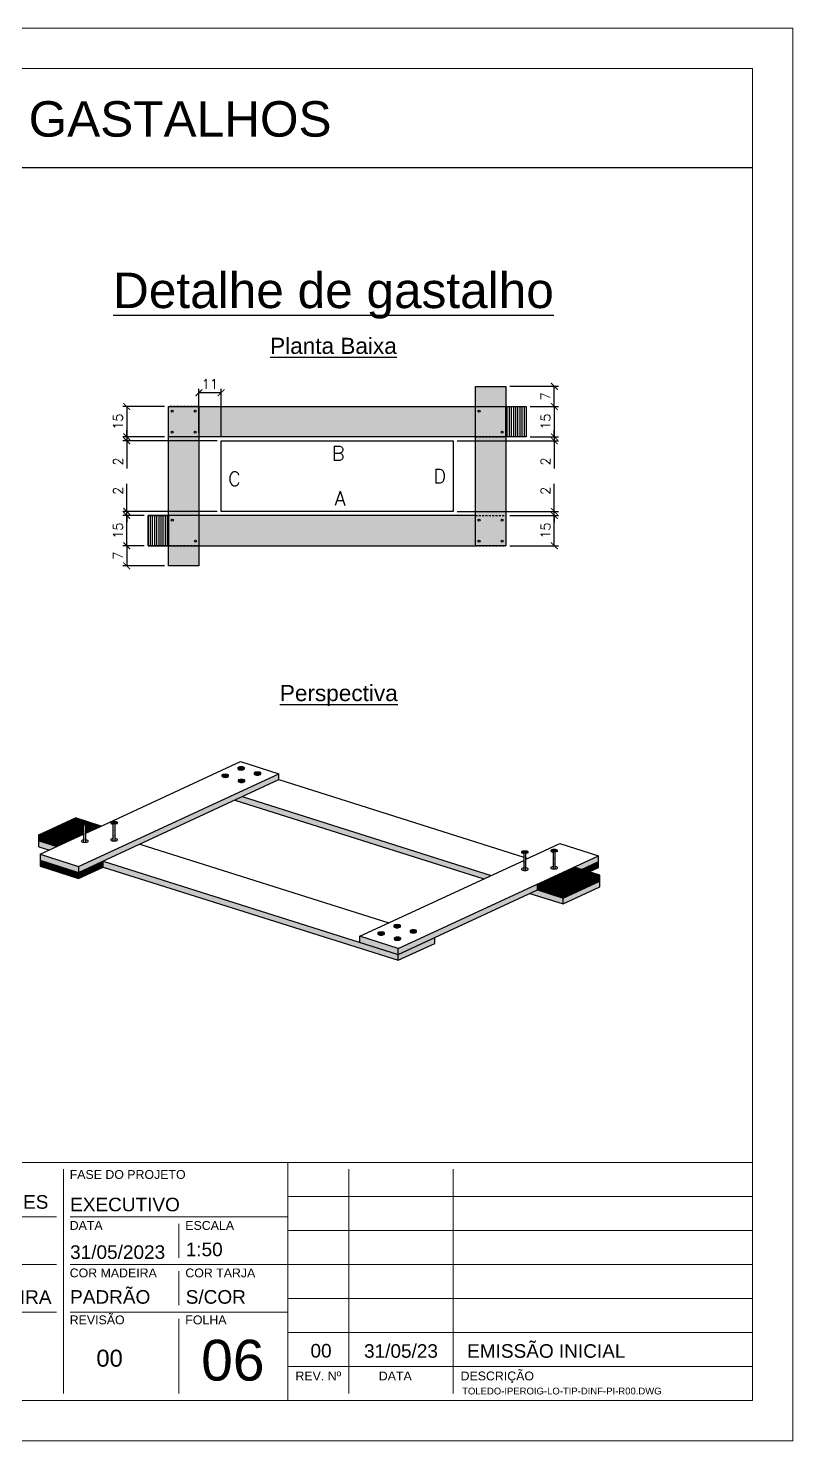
# Model space of a CAD drawing. Extents: x -23436 to 4767, y -3862 to 10024.
# Drawn here: x -16589 to -16021, y 7532 to 8582 of the extents above; entities that cross this region are included whole.
import ezdxf
from ezdxf.enums import TextEntityAlignment as Align

# ---------------------------------------------------------------- set-up
doc = ezdxf.new("R2010")
doc.units = 0
doc.header["$PDMODE"] = 2
doc.header["$PDSIZE"] = 10
doc.linetypes.add('FA_Tracejado', pattern=[0.25, 0.15, -0.1])
doc.layers.get('0').update_dxf_attribs({"lineweight": 13})
doc.layers.get('Defpoints').update_dxf_attribs({"lineweight": 13})
doc.layers.add('FOLHA MB', color=7, linetype='Continuous', lineweight=13)
doc.layers.add('N° FOLHA', color=5, linetype='Continuous', lineweight=13)
doc.layers.add('MB Folha', color=7, linetype='Continuous')
doc.layers.add('MB Logo', color=254, linetype='Continuous')
doc.styles.add('ARIAL', font='arial.ttf', dxfattribs={"oblique": 15, "height": 25})
doc.styles.add('MB_C01', font='arial.ttf', dxfattribs={"height": 1.3})
doc.styles.add('MB_C02', font='arial.ttf', dxfattribs={"height": 2})
doc.styles.add('MB_C03', font='arial.ttf', dxfattribs={"height": 2.5})
doc.styles.add('MB_C04', font='arial.ttf', dxfattribs={"height": 6})
doc.styles.add('RICARDO', font='arial.ttf', dxfattribs={"width": 0.8})
doc.styles.add('ROMANS', font='romans.shx')
doc.dimstyles.new('PAINEL', dxfattribs={"dimtxt": 7, "dimasz": 5, "dimexe": 3, "dimexo": 3, "dimgap": 3, "dimtad": 1, "dimdec": 1, "dimzin": 12, "dimdsep": 46, "dimtxsty": 'ROMANS', "dimblk": 'ARCHTICK', "dimcen": 0, "dimclrd": 4, "dimclre": 4, "dimclrt": 1, "dimadec": 1, "dimazin": 3, "dimtfac": 1, "dimtdec": 1, "dimtmove": 0, "dimatfit": 3, "dimldrblk": 'OBLIQUE', "dimfxl": 0, "dimtolj": 1, "dimtzin": 12, "dimarcsym": 0})

# ---------------------------------------------------------------- blocks, each defined once
blk = doc.blocks.new('A$C169d8357')
at = {"layer": 'FOLHA MB', "color": 1}
for p, q in [((1109.8, 356.7), (70, 356.7)), ((943.1, 351.7), (943.1, 185)), ((1109.8, 356.7), (1109.8, 179.9)), ((1455, 356.7), (1109.8, 356.7)), ((1155.3, 185), (1155.3, 351.7)), ((1232.6, 351.7), (1232.6, 185)), ((1455, 331.5), (1109.8, 331.5)), ((938.1, 316.3), (791.6, 316.3)), ((1109.8, 316.3), (948.2, 316.3)), ((1029, 311.3), (1029, 286)), ((1455, 306.2), (1109.8, 306.2)), ((938.1, 281), (791.6, 281)), ((1109.8, 281), (948.2, 281)), ((1029, 275.9), (1029, 250.7)), ((1455, 281), (1109.8, 281)), ((1455, 255.7), (1109.8, 255.7)), ((938.1, 245.6), (450.7, 245.6)), ((1109.8, 245.6), (948.2, 245.6)), ((1029, 240.6), (1029, 185)), ((1455, 230.4), (1109.8, 230.4)), ((1455, 205.2), (1109.8, 205.2))]:
    blk.add_line(p, q, dxfattribs=at)
for points in [[(0, 1199.9), (0, 149.9), (1485, 149.9), (1485, 1199.9)], [(70, 1169.9), (70, 179.9), (1455, 179.9), (1455, 1169.9)]]:
    blk.add_lwpolyline(points, close=True, dxfattribs=at)
at = {"layer": 'FOLHA MB', "color": 6, "style": 'MB_C01'}
for s, height, p in [('FASE DO PROJETO', 6.566, (947.8, 344.6)), ('DATA', 6.57, (947.8, 306.7)), ('ESCALA', 6.57, (1033.7, 306.7)), ('COR MADEIRA', 6.566, (947.8, 271.4)), ('COR TARJA', 6.57, (1033.7, 271.4)), ('REVISÃO', 6.57, (947.8, 236.5)), ('FOLHA', 6.57, (1033.7, 236.5))]:
    blk.add_text(s, height=height, dxfattribs=at).set_placement(p)
at = {"layer": 'FOLHA MB', "color": 5}
for s, height, style, p in [('DANIEL RODRIGUES', 10.102, 'MB_C02', (791.6, 322.4)), ('EXECUTIVO', 10.1, 'MB_C02', (948.1, 320.5)), ('31/05/2023', 10.1, 'MB_C02', (948.1, 285.1)), ('1:50', 10.1, 'MB_C02', (1034, 287.1)), ('PADRÃO', 10.1, 'MB_C02', (948.1, 251.8)), ('FORMA DE MADEIRA', 10.102, 'MB_C02', (791.6, 251.7)), ('S/COR', 10.1, 'MB_C02', (1034, 251.8)), ('00', 10.1, 'MB_C02', (1126.7, 211.8)), ('31/05/23', 10.1, 'MB_C02', (1166.5, 211.6)), ('EMISSÃO INICIAL', 10.102, 'MB_C02', (1243.1, 211.6)), ('00', 12.63, 'MB_C03', (967.6, 205))]:
    blk.add_text(s, height=height, dxfattribs=dict(at, style=style)).set_placement(p)
at = {"layer": 'FOLHA MB', "color": 6, "style": 'MB_C01'}
for s, p in [('REV. Nº', (1132.5, 198.1)), ('DATA', (1189.7, 198.1)), ('DESCRIÇÃO', (1265.5, 198.1))]:
    blk.add_text(s, height=6.57, dxfattribs=at).set_placement(p, align=Align.MIDDLE_CENTER)
at = {"layer": 'FOLHA MB', "insert": (1239.4, 189.4), "char_height": 5.051, "width": 210.818, "attachment_point": 1, "style": 'MB_C04'}
blk.add_mtext('TOLEDO-IPEROIG-LO-TIP-DINF-PI-R00.DWG', dxfattribs=at)
blk = doc.blocks.new('_ArchTick')
at = {"color": 0, "linetype": 'ByBlock', "const_width": 0.15}
blk.add_lwpolyline([(-0.5, -0.5), (0.5, 0.5)], dxfattribs=at)
blk = doc.blocks.new('*D90')
at = {"layer": 'Defpoints', "color": 0, "transparency": 16777216}
for p in [(-16500.2, 8197.6), (-16516.2, 8182.6), (-16485.1, 8182.6)]:
    blk.add_point(p, dxfattribs=at)
at = {"layer": 'MB Folha', "color": 4, "lineweight": -2, "transparency": 16777216}
for p, q in [((-16503.2, 8197.6), (-16519.2, 8197.6)), ((-16516.2, 8197.6), (-16516.2, 8182.6)), ((-16488.1, 8182.6), (-16519.2, 8182.6))]:
    blk.add_line(p, q, dxfattribs=at)
at = {"layer": 'MB Folha', "color": 4, "lineweight": -2, "transparency": 16777216, "xscale": 5, "yscale": 5, "zscale": 5}
for p, rotation in [((-16516.2, 8197.6), 90), ((-16516.2, 8182.6), 270)]:
    blk.add_blockref('_ArchTick', p, dxfattribs=dict(at, rotation=rotation))
at = {"layer": 'MB Folha', "color": 1, "transparency": 16777216, "insert": (-16522.7, 8190.1), "char_height": 7, "attachment_point": 5, "rotation": 90, "style": 'ROMANS'}
blk.add_mtext('\\A1;7', dxfattribs=at)
blk = doc.blocks.new('_OBLIQUE')
at = {"color": 0, "linetype": 'ByBlock', "lineweight": -2}
for p, q in [((0, 0), (-1, 0)), ((-0.5, -0.5), (0.5, 0.5))]:
    blk.add_line(p, q, dxfattribs=at)
blk = doc.blocks.new('*D91')
at = {"layer": 'Defpoints', "color": 0, "transparency": 16777216}
for p in [(-16516.2, 8220.1), (-16500.2, 8220.1), (-16500.2, 8197.6)]:
    blk.add_point(p, dxfattribs=at)
at = {"layer": 'MB Folha', "color": 4, "lineweight": -2, "transparency": 16777216}
for p, q in [((-16503.2, 8220.1), (-16519.2, 8220.1)), ((-16516.2, 8197.6), (-16516.2, 8220.1)), ((-16503.2, 8197.6), (-16519.2, 8197.6))]:
    blk.add_line(p, q, dxfattribs=at)
at = {"layer": 'MB Folha', "color": 4, "lineweight": -2, "transparency": 16777216, "xscale": 5, "yscale": 5, "zscale": 5}
for p, rotation in [((-16516.2, 8220.1), 90), ((-16516.2, 8197.6), 270)]:
    blk.add_blockref('_ArchTick', p, dxfattribs=dict(at, rotation=rotation))
at = {"layer": 'MB Folha', "color": 1, "transparency": 16777216, "insert": (-16522.7, 8208.8), "char_height": 7, "attachment_point": 5, "rotation": 90, "style": 'ROMANS'}
blk.add_mtext('\\A1;15', dxfattribs=at)
blk = doc.blocks.new('*D92')
at = {"layer": 'Defpoints', "color": 0, "transparency": 16777216}
for p in [(-16462.6, 8311.3), (-16462.6, 8278.6), (-16446.1, 8275.6)]:
    blk.add_point(p, dxfattribs=at)
at = {"layer": 'MB Folha', "color": 4, "lineweight": -2, "transparency": 16777216}
for p, q in [((-16462.6, 8281.6), (-16462.6, 8314.3)), ((-16446.1, 8311.3), (-16462.6, 8311.3)), ((-16446.1, 8278.6), (-16446.1, 8314.3))]:
    blk.add_line(p, q, dxfattribs=at)
at = {"layer": 'MB Folha', "color": 4, "lineweight": -2, "transparency": 16777216, "xscale": 5, "yscale": 5, "zscale": 5, "rotation": 180}
blk.add_blockref('_ArchTick', (-16462.6, 8311.3), dxfattribs=at)
at = {"layer": 'MB Folha', "color": 4, "lineweight": -2, "transparency": 16777216, "xscale": 5, "yscale": 5, "zscale": 5}
blk.add_blockref('_ArchTick', (-16446.1, 8311.3), dxfattribs=at)
at = {"layer": 'MB Folha', "color": 1, "transparency": 16777216, "insert": (-16454.4, 8317.8), "char_height": 7, "attachment_point": 5, "style": 'ROMANS'}
blk.add_mtext('\\A1;11', dxfattribs=at)
blk = doc.blocks.new('*D93')
at = {"layer": 'Defpoints', "color": 0, "transparency": 16777216}
for p in [(-16516.2, 8223.1), (-16446.1, 8223.1), (-16500.2, 8220.1)]:
    blk.add_point(p, dxfattribs=at)
at = {"layer": 'MB Folha', "color": 4, "lineweight": -2, "transparency": 16777216}
for p, q in [((-16516.2, 8223.1), (-16516.2, 8243.7)), ((-16449.1, 8223.1), (-16519.2, 8223.1)), ((-16516.2, 8220.1), (-16516.2, 8223.1)), ((-16503.2, 8220.1), (-16519.2, 8220.1)), ((-16516.2, 8220.1), (-16516.2, 8215.1))]:
    blk.add_line(p, q, dxfattribs=at)
at = {"layer": 'MB Folha', "color": 4, "lineweight": -2, "transparency": 16777216, "xscale": 5, "yscale": 5, "zscale": 5}
for p, rotation in [((-16516.2, 8223.1), 270), ((-16516.2, 8220.1), 90)]:
    blk.add_blockref('_ArchTick', p, dxfattribs=dict(at, rotation=rotation))
at = {"layer": 'MB Folha', "color": 1, "transparency": 16777216, "insert": (-16522.7, 8238.4), "char_height": 7, "attachment_point": 5, "rotation": 90, "style": 'ROMANS'}
blk.add_mtext('\\A1;2', dxfattribs=at)
blk = doc.blocks.new('*D94')
at = {"layer": 'Defpoints', "color": 0, "transparency": 16777216}
for p in [(-16485.1, 8301.1), (-16516.2, 8278.6), (-16500.2, 8278.6)]:
    blk.add_point(p, dxfattribs=at)
at = {"layer": 'MB Folha', "color": 4, "lineweight": -2, "transparency": 16777216}
for p, q in [((-16488.1, 8301.1), (-16519.2, 8301.1)), ((-16516.2, 8301.1), (-16516.2, 8278.6)), ((-16503.2, 8278.6), (-16519.2, 8278.6))]:
    blk.add_line(p, q, dxfattribs=at)
at = {"layer": 'MB Folha', "color": 4, "lineweight": -2, "transparency": 16777216, "xscale": 5, "yscale": 5, "zscale": 5}
for p, rotation in [((-16516.2, 8301.1), 90), ((-16516.2, 8278.6), 270)]:
    blk.add_blockref('_ArchTick', p, dxfattribs=dict(at, rotation=rotation))
at = {"layer": 'MB Folha', "color": 1, "transparency": 16777216, "insert": (-16522.7, 8289.8), "char_height": 7, "attachment_point": 5, "rotation": 90, "style": 'ROMANS'}
blk.add_mtext('\\A1;15', dxfattribs=at)
blk = doc.blocks.new('*D95')
at = {"layer": 'Defpoints', "color": 0, "transparency": 16777216}
for p in [(-16516.2, 8275.6), (-16485.1, 8278.6), (-16446.1, 8275.6)]:
    blk.add_point(p, dxfattribs=at)
at = {"layer": 'MB Folha', "color": 4, "lineweight": -2, "transparency": 16777216}
for p, q in [((-16488.1, 8278.6), (-16519.2, 8278.6)), ((-16449.1, 8275.6), (-16519.2, 8275.6)), ((-16516.2, 8278.6), (-16516.2, 8283.6)), ((-16516.2, 8278.6), (-16516.2, 8275.6)), ((-16516.2, 8275.6), (-16516.2, 8254.9))]:
    blk.add_line(p, q, dxfattribs=at)
at = {"layer": 'MB Folha', "color": 4, "lineweight": -2, "transparency": 16777216, "xscale": 5, "yscale": 5, "zscale": 5}
for p, rotation in [((-16516.2, 8278.6), 270), ((-16516.2, 8275.6), 90)]:
    blk.add_blockref('_ArchTick', p, dxfattribs=dict(at, rotation=rotation))
at = {"layer": 'MB Folha', "color": 1, "transparency": 16777216, "insert": (-16522.7, 8260.2), "char_height": 7, "attachment_point": 5, "rotation": 90, "style": 'ROMANS'}
blk.add_mtext('\\A1;2', dxfattribs=at)
blk = doc.blocks.new('*D96')
at = {"layer": 'Defpoints', "color": 0, "transparency": 16777216}
for p in [(-16234.6, 8316.1), (-16198.5, 8316.1), (-16219.5, 8301.1)]:
    blk.add_point(p, dxfattribs=at)
at = {"layer": 'MB Folha', "color": 4, "lineweight": -2, "transparency": 16777216}
for p, q in [((-16231.6, 8316.1), (-16195.5, 8316.1)), ((-16198.5, 8301.1), (-16198.5, 8316.1)), ((-16216.5, 8301.1), (-16195.5, 8301.1))]:
    blk.add_line(p, q, dxfattribs=at)
at = {"layer": 'MB Folha', "color": 4, "lineweight": -2, "transparency": 16777216, "xscale": 5, "yscale": 5, "zscale": 5}
for p, rotation in [((-16198.5, 8316.1), 90), ((-16198.5, 8301.1), 270)]:
    blk.add_blockref('_ArchTick', p, dxfattribs=dict(at, rotation=rotation))
at = {"layer": 'MB Folha', "color": 1, "transparency": 16777216, "insert": (-16205, 8308.6), "char_height": 7, "attachment_point": 5, "rotation": 90, "style": 'ROMANS'}
blk.add_mtext('\\A1;7', dxfattribs=at)
blk = doc.blocks.new('*D97')
at = {"layer": 'Defpoints', "color": 0, "transparency": 16777216}
for p in [(-16219.5, 8301.1), (-16219.5, 8278.6), (-16198.5, 8278.6)]:
    blk.add_point(p, dxfattribs=at)
at = {"layer": 'MB Folha', "color": 4, "lineweight": -2, "transparency": 16777216}
for p, q in [((-16216.5, 8301.1), (-16195.5, 8301.1)), ((-16198.5, 8301.1), (-16198.5, 8278.6)), ((-16216.5, 8278.6), (-16195.5, 8278.6))]:
    blk.add_line(p, q, dxfattribs=at)
at = {"layer": 'MB Folha', "color": 4, "lineweight": -2, "transparency": 16777216, "xscale": 5, "yscale": 5, "zscale": 5}
for p, rotation in [((-16198.5, 8301.1), 90), ((-16198.5, 8278.6), 270)]:
    blk.add_blockref('_ArchTick', p, dxfattribs=dict(at, rotation=rotation))
at = {"layer": 'MB Folha', "color": 1, "transparency": 16777216, "insert": (-16205, 8289.8), "char_height": 7, "attachment_point": 5, "rotation": 90, "style": 'ROMANS'}
blk.add_mtext('\\A1;15', dxfattribs=at)
blk = doc.blocks.new('*D98')
at = {"layer": 'Defpoints', "color": 0, "transparency": 16777216}
for p in [(-16273.6, 8275.6), (-16219.5, 8278.6), (-16198.5, 8275.6)]:
    blk.add_point(p, dxfattribs=at)
at = {"layer": 'MB Folha', "color": 4, "lineweight": -2, "transparency": 16777216}
for p, q in [((-16270.6, 8275.6), (-16195.5, 8275.6)), ((-16216.5, 8278.6), (-16195.5, 8278.6)), ((-16198.5, 8278.6), (-16198.5, 8283.6)), ((-16198.5, 8278.6), (-16198.5, 8275.6)), ((-16198.5, 8275.6), (-16198.5, 8254.9))]:
    blk.add_line(p, q, dxfattribs=at)
at = {"layer": 'MB Folha', "color": 4, "lineweight": -2, "transparency": 16777216, "xscale": 5, "yscale": 5, "zscale": 5}
for p, rotation in [((-16198.5, 8278.6), 270), ((-16198.5, 8275.6), 90)]:
    blk.add_blockref('_ArchTick', p, dxfattribs=dict(at, rotation=rotation))
at = {"layer": 'MB Folha', "color": 1, "transparency": 16777216, "insert": (-16205, 8260.2), "char_height": 7, "attachment_point": 5, "rotation": 90, "style": 'ROMANS'}
blk.add_mtext('\\A1;2', dxfattribs=at)
blk = doc.blocks.new('*D99')
at = {"layer": 'Defpoints', "color": 0, "transparency": 16777216}
for p in [(-16219.5, 8220.1), (-16198.5, 8220.1), (-16234.6, 8197.6)]:
    blk.add_point(p, dxfattribs=at)
at = {"layer": 'MB Folha', "color": 4, "lineweight": -2, "transparency": 16777216}
for p, q in [((-16216.5, 8220.1), (-16195.5, 8220.1)), ((-16198.5, 8197.6), (-16198.5, 8220.1)), ((-16231.6, 8197.6), (-16195.5, 8197.6))]:
    blk.add_line(p, q, dxfattribs=at)
at = {"layer": 'MB Folha', "color": 4, "lineweight": -2, "transparency": 16777216, "xscale": 5, "yscale": 5, "zscale": 5}
for p, rotation in [((-16198.5, 8220.1), 90), ((-16198.5, 8197.6), 270)]:
    blk.add_blockref('_ArchTick', p, dxfattribs=dict(at, rotation=rotation))
at = {"layer": 'MB Folha', "color": 1, "transparency": 16777216, "insert": (-16205, 8208.8), "char_height": 7, "attachment_point": 5, "rotation": 90, "style": 'ROMANS'}
blk.add_mtext('\\A1;15', dxfattribs=at)
blk = doc.blocks.new('*D100')
at = {"layer": 'Defpoints', "color": 0, "transparency": 16777216}
for p in [(-16273.6, 8223.1), (-16198.5, 8223.1), (-16234.6, 8220.1)]:
    blk.add_point(p, dxfattribs=at)
at = {"layer": 'MB Folha', "color": 4, "lineweight": -2, "transparency": 16777216}
for p, q in [((-16198.5, 8223.1), (-16198.5, 8243.7)), ((-16270.6, 8223.1), (-16195.5, 8223.1)), ((-16198.5, 8220.1), (-16198.5, 8223.1)), ((-16231.6, 8220.1), (-16195.5, 8220.1)), ((-16198.5, 8220.1), (-16198.5, 8215.1))]:
    blk.add_line(p, q, dxfattribs=at)
at = {"layer": 'MB Folha', "color": 4, "lineweight": -2, "transparency": 16777216, "xscale": 5, "yscale": 5, "zscale": 5}
for p, rotation in [((-16198.5, 8223.1), 270), ((-16198.5, 8220.1), 90)]:
    blk.add_blockref('_ArchTick', p, dxfattribs=dict(at, rotation=rotation))
at = {"layer": 'MB Folha', "color": 1, "transparency": 16777216, "insert": (-16205, 8238.4), "char_height": 7, "attachment_point": 5, "rotation": 90, "style": 'ROMANS'}
blk.add_mtext('\\A1;2', dxfattribs=at)

msp = doc.modelspace()

# ---------------------------------------------------------------- hatches: boundary and pattern name
at = {"layer": 'MB Folha'}
h = msp.add_hatch(color=252, dxfattribs=at)
h.dxf.hatch_style = 1
h.paths.add_polyline_path([(-16257.112, 8316.068), (-16234.612, 8316.068), (-16234.612, 8197.568), (-16257.112, 8197.568)])
h = msp.add_hatch(dxfattribs=at)
h.set_pattern_fill('LINE', color=252, scale=0.5, angle=90)
h.set_pattern_definition([(90, (-93.3563, -33.4739), (-1.5875, 1e-16), [])])
h.paths.add_polyline_path([(-16485.112, 8220.068), (-16500.182, 8220.068), (-16500.182, 8197.568), (-16485.112, 8197.568)])
h.paths.add_polyline_path([(-16234.612, 8278.568), (-16219.542, 8278.568), (-16219.542, 8301.068), (-16234.612, 8301.068)])
h = msp.add_hatch(color=252, dxfattribs=at)
h.dxf.hatch_style = 1
h.paths.add_polyline_path([(-16462.612, 8182.568), (-16485.112, 8182.568), (-16485.112, 8301.068), (-16462.612, 8301.068)])
h = msp.add_hatch(color=252, dxfattribs=at)
h.dxf.hatch_style = 1
h.paths.add_polyline_path([(-16257.112, 8278.568), (-16257.112, 8301.068), (-16462.612, 8301.068), (-16462.612, 8278.568)])
h.paths.add_polyline_path([(-16462.612, 8220.068), (-16462.612, 8197.568), (-16257.112, 8197.568), (-16257.112, 8220.068)])
h = msp.add_hatch(color=252, dxfattribs=at)
h.dxf.hatch_style = 1
h.paths.add_polyline_path([(-16568.05, 7973.976), (-16581.476, 7978.221), (-16581.476, 7973.821), (-16573.694, 7971.361)])
h.paths.add_polyline_path([(-16403.148, 8023.688), (-16403.148, 8028.088), (-16551.949, 7959.137), (-16551.949, 7954.737)])
h.paths.add_polyline_path([(-16551.949, 7959.137), (-16580.553, 7968.183), (-16580.553, 7963.783), (-16551.949, 7954.737)])
h.paths.add_polyline_path([(-16533.803, 7963.146), (-16533.803, 7958.746), (-16314.506, 7889.398), (-16314.506, 7893.798)])
h.paths.add_polyline_path([(-16287.287, 7902.011), (-16287.287, 7906.411), (-16314.506, 7893.798), (-16314.506, 7889.398)])
h.paths.add_polyline_path([(-16211.071, 7941.727), (-16211.071, 7946.127), (-16314.506, 7898.198), (-16314.506, 7893.798)])
h.paths.add_polyline_path([(-16343.11, 7907.244), (-16343.11, 7902.844), (-16314.506, 7893.798), (-16314.506, 7898.198)])
h.paths.add_polyline_path([(-16165.705, 7962.749), (-16165.705, 7967.149), (-16183.852, 7958.74), (-16178.208, 7956.956)])
h.paths.add_polyline_path([(-16192.002, 7935.697), (-16211.071, 7941.727), (-16216.715, 7939.112), (-16192.002, 7931.297)])
h.paths.add_polyline_path([(-16164.782, 7943.91), (-16164.782, 7948.31), (-16192.002, 7935.697), (-16192.002, 7931.297)])
h.paths.add_polyline_path([(-16430.368, 8011.075), (-16436.012, 8008.46), (-16250.963, 7949.942), (-16245.319, 7952.558)])
h = msp.add_hatch(dxfattribs=at)
h.set_pattern_fill('LINE', color=252, scale=0.2)
h.set_pattern_definition([(24.86187, (-16178.3923, 7946.4037), (-0.2669744, 0.5761507), [])])
h.paths.add_polyline_path([(-16183.852, 7958.74), (-16211.071, 7946.127), (-16192.002, 7940.097), (-16164.782, 7952.71)])
h.paths.add_polyline_path([(-16164.782, 7952.71), (-16192.002, 7940.097), (-16192.002, 7935.697), (-16164.782, 7948.31)])
edge = h.paths.add_edge_path()
edge.add_ellipse((-16547.358, 7990.771), major_axis=(2.447, 0), ratio=0.28354436, start_angle=156.19811, end_angle=180, ccw=False)
edge.add_ellipse((-16547.358, 7990.771), major_axis=(2.447, 0), ratio=0.28354436, start_angle=134.544645, end_angle=156.19811, ccw=False)
edge.add_ellipse((-16547.358, 7990.771), major_axis=(2.447, 0), ratio=0.28354436, start_angle=109.831499, end_angle=134.544645, ccw=False)
edge.add_ellipse((-16547.358, 7990.771), major_axis=(2.447, 0), ratio=0.28354436, start_angle=0, end_angle=109.831499, ccw=False)
edge.add_line((-16544.911, 7990.771), (-16544.911, 7990.198))
edge.add_arc((-16545.028, 7990.198), 0.117, -90, 0, ccw=False)
edge.add_line((-16545.028, 7990.081), (-16546.518, 7989.538))
edge.add_line((-16546.518, 7989.538), (-16546.518, 7983.954))
edge.add_line((-16546.518, 7983.954), (-16538.018, 7987.892))
edge.add_line((-16538.018, 7987.892), (-16535.187, 7989.204))
edge.add_line((-16535.187, 7989.204), (-16554.256, 7995.234))
edge.add_line((-16554.256, 7995.234), (-16581.476, 7982.621))
edge.add_line((-16581.476, 7982.621), (-16562.407, 7976.591))
edge.add_line((-16562.407, 7976.591), (-16548.23, 7983.16))
edge.add_line((-16548.23, 7983.16), (-16548.23, 7989.538))
edge.add_line((-16548.23, 7989.538), (-16549.771, 7990.115))
edge.add_arc((-16549.688, 7990.198), 0.117, 180, 225, ccw=False)
edge.add_line((-16549.805, 7990.198), (-16549.805, 7990.771))
h = msp.add_hatch(dxfattribs=at)
h.set_pattern_fill('LINE', color=252, scale=0.2, angle=90)
h.set_pattern_definition([(90, (-12579.52686, 13063.55004), (-0.635, 4e-17), [])])
h.paths.add_polyline_path([(-16581.476, 7982.621), (-16581.476, 7978.221), (-16568.05, 7973.976), (-16562.407, 7976.591)])
h.paths.add_polyline_path([(-16580.553, 7963.783), (-16580.553, 7959.383), (-16551.949, 7950.337), (-16551.949, 7954.737)])
h.paths.add_polyline_path([(-16533.803, 7958.746), (-16533.803, 7963.146), (-16551.949, 7954.737), (-16551.949, 7950.337)])
h.paths.add_polyline_path([(-16192.002, 7940.097), (-16211.071, 7946.127), (-16211.071, 7941.727), (-16192.002, 7935.697)])
h.paths.add_polyline_path([(-16165.705, 7962.749), (-16178.208, 7956.956), (-16172.564, 7955.171), (-16165.705, 7958.349)])

# ---------------------------------------------------------------- linework, layer by layer
at = {"layer": 'MB Folha', "color": 0}
msp.add_line((-17436.397, 8478.803), (-16051.397, 8478.803), dxfattribs=at)
at = {"layer": 'MB Folha', "color": 0, "linetype": 'FA_Tracejado', "ltscale": 10}
for p, q in [((-16462.612, 8301.068), (-16485.112, 8301.068)), ((-16257.112, 8301.068), (-16234.692, 8301.068)), ((-16462.612, 8278.568), (-16485.112, 8278.568)), ((-16257.112, 8278.568), (-16234.692, 8278.568)), ((-16462.612, 8220.068), (-16485.112, 8220.068)), ((-16257.192, 8220.068), (-16234.612, 8220.068)), ((-16462.612, 8197.568), (-16485.112, 8197.568)), ((-16257.192, 8197.568), (-16234.612, 8197.568))]:
    msp.add_line(p, q, dxfattribs=at)
at = {"layer": 'MB Folha'}
for p, q in [((-16536.306, 7988.685), (-16431.752, 8037.133)), ((-16433.453, 8032.765), (-16430.102, 8031.867)), ((-16432.931, 8032.979), (-16429.376, 8032.027)), ((-16432.044, 8033.137), (-16428.869, 8032.287)), ((-16431.752, 8037.133), (-16403.148, 8028.088)), ((-16551.949, 7959.137), (-16403.148, 8028.088)), ((-16551.949, 7954.737), (-16403.148, 8023.688)), ((-16445.486, 8027.005), (-16445.486, 8026.433)), ((-16445.486, 8027.005), (-16442.9, 8026.313)), ((-16445.369, 8026.316), (-16443.911, 8025.773)), ((-16445.278, 8027.285), (-16441.926, 8026.387)), ((-16444.755, 8027.5), (-16441.2, 8026.547)), ((-16443.911, 8025.773), (-16443.911, 8025.444)), ((-16443.869, 8027.658), (-16440.694, 8026.807)), ((-16440.709, 8026.316), (-16442.199, 8025.773)), ((-16442.199, 8025.439), (-16442.199, 8025.773)), ((-16440.592, 8026.433), (-16440.592, 8027.005)), ((-16433.661, 8032.485), (-16433.661, 8031.912)), ((-16433.661, 8032.485), (-16431.076, 8031.792)), ((-16433.544, 8031.795), (-16432.086, 8031.253)), ((-16433.385, 8023.179), (-16433.385, 8022.606)), ((-16433.385, 8023.179), (-16430.8, 8022.486)), ((-16433.268, 8022.489), (-16431.81, 8021.947)), ((-16433.177, 8023.459), (-16429.825, 8022.561)), ((-16432.655, 8023.673), (-16429.1, 8022.721)), ((-16432.086, 8031.253), (-16432.086, 8030.923)), ((-16431.768, 8023.832), (-16428.593, 8022.981)), ((-16428.884, 8031.795), (-16430.374, 8031.253)), ((-16430.374, 8030.919), (-16430.374, 8031.253)), ((-16428.608, 8022.489), (-16430.098, 8021.947)), ((-16428.767, 8031.912), (-16428.767, 8032.485)), ((-16428.491, 8022.606), (-16428.491, 8023.179)), ((-16421.56, 8028.658), (-16421.56, 8028.086)), ((-16421.56, 8028.658), (-16418.975, 8027.965)), ((-16421.443, 8027.968), (-16419.986, 8027.426)), ((-16421.352, 8028.938), (-16418.001, 8028.04)), ((-16420.83, 8029.153), (-16417.275, 8028.2)), ((-16419.986, 8027.426), (-16419.986, 8027.096)), ((-16419.943, 8029.311), (-16416.768, 8028.46)), ((-16416.783, 8027.968), (-16418.274, 8027.426)), ((-16418.274, 8027.092), (-16418.274, 8027.426)), ((-16416.666, 8028.086), (-16416.666, 8028.658)), ((-16403.148, 8023.688), (-16403.148, 8028.088)), ((-16403.148, 8023.688), (-16221.265, 7966.171)), ((-16431.81, 8021.947), (-16431.81, 8021.617)), ((-16430.098, 8021.613), (-16430.098, 8021.947)), ((-16436.012, 8008.46), (-16250.963, 7949.942)), ((-16430.368, 8011.075), (-16245.319, 7952.558)), ((-16581.476, 7982.621), (-16554.256, 7995.234)), ((-16535.187, 7989.204), (-16554.256, 7995.234)), ((-16549.805, 7990.771), (-16549.805, 7990.198)), ((-16549.805, 7990.771), (-16547.22, 7990.078)), ((-16549.597, 7991.051), (-16546.245, 7990.153)), ((-16549.074, 7991.265), (-16545.52, 7990.313)), ((-16548.188, 7991.423), (-16545.013, 7990.572)), ((-16544.911, 7990.198), (-16544.911, 7990.771)), ((-16528.041, 7991.839), (-16528.041, 7991.266)), ((-16528.008, 7991.839), (-16525.423, 7991.146)), ((-16527.924, 7991.149), (-16526.434, 7990.607)), ((-16527.8, 7992.119), (-16524.449, 7991.221)), ((-16527.278, 7992.334), (-16523.723, 7991.381)), ((-16526.434, 7990.607), (-16526.434, 7978.173)), ((-16526.392, 7992.492), (-16523.216, 7991.641)), ((-16523.232, 7991.149), (-16524.722, 7990.607)), ((-16524.722, 7978.169), (-16524.722, 7990.607)), ((-16523.114, 7991.266), (-16523.114, 7991.839)), ((-16581.476, 7978.221), (-16581.476, 7982.621)), ((-16562.407, 7976.591), (-16581.476, 7982.621)), ((-16580.553, 7968.183), (-16548.23, 7983.16)), ((-16549.771, 7990.115), (-16548.23, 7989.538)), ((-16548.23, 7989.538), (-16548.23, 7977.105)), ((-16547.984, 7977.077), (-16547.984, 7988.989)), ((-16545.028, 7990.081), (-16546.518, 7989.538)), ((-16546.518, 7977.1), (-16546.518, 7989.538)), ((-16546.518, 7983.954), (-16536.306, 7988.685)), ((-16526.188, 7978.145), (-16526.188, 7990.058)), ((-16581.476, 7978.221), (-16568.05, 7973.976)), ((-16581.476, 7973.821), (-16581.476, 7978.221)), ((-16581.476, 7973.821), (-16573.694, 7971.361)), ((-16506.583, 7975.759), (-16321.534, 7917.241)), ((-16222.872, 7969.947), (-16222.872, 7969.375)), ((-16222.839, 7969.947), (-16220.254, 7969.255)), ((-16222.631, 7970.227), (-16219.28, 7969.329)), ((-16222.109, 7970.442), (-16218.554, 7969.489)), ((-16221.223, 7970.6), (-16218.047, 7969.749)), ((-16217.945, 7969.375), (-16217.945, 7969.947)), ((-16209.341, 7969.229), (-16194.309, 7976.194)), ((-16201.075, 7971.016), (-16201.075, 7970.443)), ((-16201.043, 7971.016), (-16198.458, 7970.323)), ((-16200.958, 7970.326), (-16199.468, 7969.784)), ((-16200.835, 7971.296), (-16197.483, 7970.398)), ((-16200.312, 7971.51), (-16196.758, 7970.558)), ((-16199.468, 7969.784), (-16199.468, 7957.35)), ((-16199.426, 7971.669), (-16196.251, 7970.818)), ((-16196.266, 7970.326), (-16197.756, 7969.784)), ((-16197.756, 7957.346), (-16197.756, 7969.784)), ((-16196.149, 7970.443), (-16196.149, 7971.016)), ((-16194.309, 7976.194), (-16165.705, 7967.149)), ((-16580.553, 7968.183), (-16551.949, 7959.137)), ((-16580.553, 7968.183), (-16580.553, 7963.783)), ((-16580.553, 7963.783), (-16551.949, 7954.737)), ((-16580.553, 7963.783), (-16580.553, 7959.383)), ((-16580.553, 7959.383), (-16551.949, 7950.337)), ((-16551.949, 7959.137), (-16551.949, 7954.737)), ((-16533.803, 7963.146), (-16314.506, 7893.798)), ((-16533.803, 7958.746), (-16533.803, 7963.146)), ((-16343.11, 7907.244), (-16221.265, 7963.704)), ((-16314.506, 7898.198), (-16165.705, 7967.149)), ((-16222.755, 7969.258), (-16221.265, 7968.715)), ((-16221.265, 7968.715), (-16221.265, 7956.282)), ((-16221.018, 7956.254), (-16221.018, 7968.166)), ((-16218.062, 7969.258), (-16219.553, 7968.715)), ((-16219.553, 7964.497), (-16209.341, 7969.229)), ((-16219.553, 7956.277), (-16219.553, 7968.715)), ((-16219.553, 7965.63), (-16218.099, 7965.171)), ((-16199.222, 7957.322), (-16199.222, 7969.234)), ((-16178.208, 7956.956), (-16165.705, 7962.749)), ((-16165.705, 7962.749), (-16165.705, 7967.149)), ((-16165.705, 7958.349), (-16165.705, 7962.749)), ((-16551.949, 7950.337), (-16533.803, 7958.746)), ((-16551.949, 7954.737), (-16551.949, 7950.337)), ((-16533.803, 7958.746), (-16314.506, 7889.398)), ((-16192.002, 7940.097), (-16164.782, 7952.71)), ((-16164.782, 7952.71), (-16183.852, 7958.74)), ((-16172.564, 7955.171), (-16165.705, 7958.349)), ((-16164.782, 7948.31), (-16164.782, 7952.71)), ((-16314.506, 7893.798), (-16211.071, 7941.727)), ((-16216.715, 7939.112), (-16192.002, 7931.297)), ((-16192.002, 7940.097), (-16211.071, 7946.127)), ((-16211.071, 7941.727), (-16211.071, 7946.127)), ((-16211.071, 7941.727), (-16192.002, 7935.697)), ((-16192.002, 7935.697), (-16164.782, 7948.31)), ((-16192.002, 7931.297), (-16164.782, 7943.91)), ((-16192.002, 7935.697), (-16192.002, 7940.097)), ((-16164.782, 7943.91), (-16164.782, 7948.31)), ((-16192.002, 7931.297), (-16192.002, 7935.697)), ((-16343.11, 7902.844), (-16343.11, 7907.244)), ((-16314.506, 7898.198), (-16343.11, 7907.244)), ((-16329.624, 7909.729), (-16329.624, 7909.156)), ((-16329.624, 7909.729), (-16327.039, 7909.036)), ((-16329.507, 7909.039), (-16328.05, 7908.496)), ((-16329.416, 7910.009), (-16326.065, 7909.111)), ((-16328.894, 7910.223), (-16325.339, 7909.271)), ((-16328.05, 7908.496), (-16328.05, 7908.167)), ((-16328.007, 7910.381), (-16324.832, 7909.53)), ((-16324.847, 7909.039), (-16326.338, 7908.496)), ((-16326.338, 7908.163), (-16326.338, 7908.496)), ((-16324.73, 7909.156), (-16324.73, 7909.729)), ((-16317.8, 7915.208), (-16317.8, 7914.635)), ((-16317.8, 7915.208), (-16315.214, 7914.515)), ((-16317.682, 7914.518), (-16316.225, 7913.976)), ((-16317.592, 7915.488), (-16314.24, 7914.59)), ((-16317.069, 7915.702), (-16313.514, 7914.75)), ((-16316.225, 7913.976), (-16316.225, 7913.646)), ((-16316.183, 7915.861), (-16313.007, 7915.01)), ((-16315.907, 7906.555), (-16312.731, 7905.704)), ((-16313.023, 7914.518), (-16314.513, 7913.976)), ((-16314.513, 7913.642), (-16314.513, 7913.976)), ((-16312.906, 7914.635), (-16312.906, 7915.208)), ((-16305.699, 7911.381), (-16305.699, 7910.809)), ((-16305.699, 7911.381), (-16303.114, 7910.688)), ((-16305.582, 7910.691), (-16304.124, 7910.149)), ((-16305.491, 7911.661), (-16302.139, 7910.763)), ((-16304.968, 7911.876), (-16301.414, 7910.923)), ((-16304.124, 7910.149), (-16304.124, 7909.819)), ((-16304.082, 7912.034), (-16300.907, 7911.183)), ((-16300.922, 7910.691), (-16302.412, 7910.149)), ((-16302.412, 7909.815), (-16302.412, 7910.149)), ((-16300.805, 7910.809), (-16300.805, 7911.381)), ((-16317.524, 7905.902), (-16317.524, 7905.329)), ((-16317.524, 7905.902), (-16314.938, 7905.209)), ((-16317.406, 7905.212), (-16315.949, 7904.67)), ((-16317.315, 7906.182), (-16313.964, 7905.284)), ((-16316.793, 7906.396), (-16313.238, 7905.444)), ((-16315.949, 7904.67), (-16315.949, 7904.34)), ((-16314.506, 7893.798), (-16287.287, 7906.411)), ((-16314.506, 7889.398), (-16287.287, 7902.011)), ((-16314.506, 7889.398), (-16287.287, 7902.011)), ((-16314.506, 7893.798), (-16314.506, 7898.198)), ((-16312.747, 7905.212), (-16314.237, 7904.67)), ((-16314.237, 7904.336), (-16314.237, 7904.67)), ((-16312.629, 7905.329), (-16312.629, 7905.902)), ((-16287.287, 7902.011), (-16287.287, 7906.411)), ((-16314.506, 7889.398), (-16314.506, 7893.798))]:
    msp.add_line(p, q, dxfattribs=at)
for points in [[(-16257.112, 8316.068), (-16234.612, 8316.068), (-16234.612, 8197.568), (-16257.112, 8197.568)], [(-16485.112, 8278.568), (-16485.112, 8301.068), (-16219.542, 8301.068), (-16219.542, 8278.568)], [(-16462.612, 8182.568), (-16485.112, 8182.568), (-16485.112, 8301.068), (-16462.612, 8301.068)], [(-16234.612, 8301.068), (-16219.542, 8301.068), (-16219.542, 8278.568), (-16234.612, 8278.568)], [(-16446.112, 8275.568), (-16273.612, 8275.568), (-16273.612, 8223.068), (-16446.112, 8223.068)], [(-16500.182, 8220.068), (-16500.182, 8197.568), (-16257.112, 8197.568), (-16257.112, 8220.068)], [(-16485.112, 8197.568), (-16500.182, 8197.568), (-16500.182, 8220.068), (-16485.112, 8220.068)]]:
    msp.add_lwpolyline(points, close=True, dxfattribs=at)
at = {"layer": 'MB Folha', "const_width": 0.117}
for points in [[(-16546.725, 7984.949, -0.18387976), (-16547.968, 7984.949, -0.18387976)], [(-16546.725, 7984.012, -0.18387976), (-16547.968, 7984.012, -0.18387976)], [(-16546.725, 7983.074, -0.18387976), (-16547.968, 7983.074, -0.18387976)], [(-16546.725, 7982.137, -0.18387976), (-16547.968, 7982.137, -0.18387976)], [(-16546.725, 7981.199, -0.18387976), (-16547.968, 7981.199, -0.18387976)], [(-16546.725, 7980.262, -0.18387976), (-16547.968, 7980.262, -0.18387976)], [(-16524.929, 7986.018, -0.18387976), (-16526.171, 7986.018, -0.18387976)], [(-16524.929, 7985.08, -0.18387976), (-16526.171, 7985.08, -0.18387976)], [(-16524.929, 7984.143, -0.18387976), (-16526.171, 7984.143, -0.18387976)], [(-16524.929, 7983.205, -0.18387976), (-16526.171, 7983.205, -0.18387976)], [(-16524.929, 7982.268, -0.18387976), (-16526.171, 7982.268, -0.18387976)], [(-16524.929, 7981.33, -0.18387976), (-16526.171, 7981.33, -0.18387976)], [(-16524.929, 7980.393, -0.18387976), (-16526.171, 7980.393, -0.18387976)], [(-16546.725, 7979.324, -0.18387976), (-16547.968, 7979.324, -0.18387976)], [(-16546.725, 7978.387, -0.18387976), (-16547.968, 7978.387, -0.18387976)], [(-16524.929, 7979.455, -0.18387976), (-16526.171, 7979.455, -0.18387976)], [(-16219.76, 7964.126, -0.18387976), (-16221.002, 7964.126, -0.18387976)], [(-16219.76, 7963.189, -0.18387976), (-16221.002, 7963.189, -0.18387976)], [(-16219.76, 7962.251, -0.18387976), (-16221.002, 7962.251, -0.18387976)], [(-16219.76, 7961.314, -0.18387976), (-16221.002, 7961.314, -0.18387976)], [(-16219.76, 7960.376, -0.18387976), (-16221.002, 7960.376, -0.18387976)], [(-16219.76, 7959.439, -0.18387976), (-16221.002, 7959.439, -0.18387976)], [(-16197.963, 7965.195, -0.18387976), (-16199.206, 7965.195, -0.18387976)], [(-16197.963, 7964.257, -0.18387976), (-16199.206, 7964.257, -0.18387976)], [(-16197.963, 7963.32, -0.18387976), (-16199.206, 7963.32, -0.18387976)], [(-16197.963, 7962.382, -0.18387976), (-16199.206, 7962.382, -0.18387976)], [(-16197.963, 7961.445, -0.18387976), (-16199.206, 7961.445, -0.18387976)], [(-16197.963, 7960.507, -0.18387976), (-16199.206, 7960.507, -0.18387976)], [(-16197.963, 7959.57, -0.18387976), (-16199.206, 7959.57, -0.18387976)], [(-16219.76, 7958.501, -0.18387976), (-16221.002, 7958.501, -0.18387976)], [(-16219.76, 7957.564, -0.18387976), (-16221.002, 7957.564, -0.18387976)], [(-16197.963, 7958.632, -0.18387976), (-16199.206, 7958.632, -0.18387976)]]:
    msp.add_lwpolyline(points, format="xyb", dxfattribs=at)
at = {"layer": 'MB Folha', "color": 1}
for centre in [(-16482.444, 8297.654), (-16465.279, 8297.654), (-16254.444, 8297.654), (-16482.444, 8281.982), (-16465.279, 8281.982), (-16237.279, 8281.982), (-16482.365, 8216.654), (-16254.444, 8216.654), (-16237.279, 8216.654), (-16465.199, 8200.982), (-16254.444, 8200.982), (-16237.279, 8200.982)]:
    msp.add_circle(centre, 0.754, dxfattribs=at)
at = {"layer": 'MB Folha'}
for centre, start, end in [((-16445.369, 8026.433), 180, 270), ((-16440.709, 8026.433), 270, 0), ((-16433.544, 8031.912), 180, 270), ((-16433.268, 8022.606), 180, 270), ((-16428.884, 8031.912), 270, 0), ((-16428.608, 8022.606), 270, 0), ((-16421.443, 8028.086), 180, 270), ((-16416.783, 8028.086), 270, 0), ((-16527.924, 7991.266), 180, 270), ((-16523.232, 7991.266), 270, 0), ((-16549.688, 7990.198), 180, 225), ((-16545.028, 7990.198), 270, 0), ((-16200.958, 7970.443), 180, 270), ((-16196.266, 7970.443), 270, 0), ((-16222.755, 7969.375), 180, 270), ((-16218.062, 7969.375), 270, 0), ((-16329.507, 7909.156), 180, 270), ((-16324.847, 7909.156), 270, 0), ((-16317.682, 7914.635), 180, 270), ((-16313.023, 7914.635), 270, 0), ((-16305.582, 7910.809), 180, 270), ((-16300.922, 7910.809), 270, 0), ((-16317.406, 7905.329), 180, 270), ((-16312.747, 7905.329), 270, 0)]:
    msp.add_arc(centre, 0.117, start, end, dxfattribs=at)
at = {"layer": 'MB Folha', "extrusion": (0, 0, -1)}
for centre in [(-16431.214, 8032.485), (-16443.039, 8027.005), (-16430.938, 8023.179), (-16419.113, 8028.658), (-16547.358, 7990.771), (-16525.561, 7991.839), (-16220.392, 7969.947), (-16198.596, 7971.016), (-16327.177, 7909.729), (-16315.353, 7915.208), (-16315.077, 7905.902), (-16303.252, 7911.381)]:
    msp.add_ellipse(centre, major_axis=(2.447, 0), ratio=0.28354436, start_param=-1.57079633, end_param=4.71238898, dxfattribs=at)
at = {"layer": 'MB Folha', "ltscale": 5}
for centre, start_param, end_param in [((-16443.039, 8026.272), 2.97697029, 6.44780767), ((-16431.214, 8031.751), 2.97697029, 6.44780767), ((-16430.938, 8022.445), 2.97697029, 6.44780767), ((-16419.113, 8027.925), 2.97697029, 6.44780767), ((-16547.358, 7977.933), 1.93025997, 7.50845912), ((-16525.561, 7979.002), 1.93025997, 7.50845912), ((-16198.596, 7958.178), 1.93025997, 7.50845912), ((-16220.392, 7957.11), 1.93025997, 7.50845912), ((-16327.177, 7908.995), 2.97697029, 6.44780767), ((-16315.353, 7914.474), 2.97697029, 6.44780767), ((-16303.252, 7910.648), 2.97697029, 6.44780767), ((-16315.077, 7905.168), 2.97697029, 6.44780767)]:
    msp.add_ellipse(centre, major_axis=(2.48, 0), ratio=0.3568773, start_param=start_param, end_param=end_param, dxfattribs=at)

# ---------------------------------------------------------------- block references
at = {"layer": 'MB Logo'}
msp.add_blockref('A$C169d8357', (-17506.377, 7382.321), dxfattribs=at)

# ---------------------------------------------------------------- texts
at = {"layer": 'MB Folha', "style": 'RICARDO'}
msp.add_text('DETALHE DE MONTAGEM DOS GASTALHOS', height=26.35776, dxfattribs=at).set_placement((-16755.788, 8514.852), align=Align.MIDDLE)
msp.add_text('%%UDetalhe de gastalho', height=26.35776, dxfattribs=at).set_placement((-16362.62, 8374.242), align=Align.CENTER)
at = {"layer": 'MB Folha', "color": 0, "linetype": 'Continuous', "ltscale": 5, "style": 'ARIAL'}
for s, p in [('%%UPlanta Baixa', (-16362.62, 8340.179)), ('%%UPerspectiva', (-16358.635, 8082.08))]:
    msp.add_text(s, height=12, dxfattribs=at).set_placement(p, align=Align.CENTER)
at = {"layer": 'MB Folha', "style": 'ROMANS'}
for s, p in [('B', (-16359.089, 8266.248)), ('D', (-16283.652, 8249.247)), ('C', (-16436.206, 8247.344)), ('A', (-16357.718, 8232.841))]:
    msp.add_text(s, height=10.5, dxfattribs=at).set_placement(p, align=Align.MIDDLE_CENTER)
at = {"layer": 'N° FOLHA', "color": 5, "style": 'MB_C04'}
msp.add_text('06', height=30.3061, dxfattribs=at).set_placement((-16460.91, 7577.003))

# ---------------------------------------------------------------- dimensions: what is measured, and where the dimension line sits
at = {"layer": 'MB Folha', "color": 1}
dim = msp.add_linear_dim(base=(-16462.612, 8311.325), p1=(-16446.112, 8275.568), p2=(-16462.612, 8278.568), text='11', dimstyle='PAINEL', dxfattribs=at)
dim.commit()
dim.dimension.update_dxf_attribs({"geometry": '*D92', "text_midpoint": (-16454.362, 8317.825)})
for base, p1, p2, angle, text, picture, middle in [((-16198.548, 8316.068), (-16219.542, 8301.068), (-16234.612, 8316.068), 270, '7', '*D96', (-16198.548, 8308.568)), ((-16516.176, 8278.568), (-16485.112, 8301.068), (-16500.182, 8278.568), 270, '15', '*D94', (-16516.176, 8289.818)), ((-16198.548, 8278.568), (-16219.542, 8301.068), (-16219.542, 8278.568), 270, '15', '*D97', (-16198.548, 8289.818)), ((-16516.176, 8220.068), (-16500.182, 8197.568), (-16500.182, 8220.068), 90, '15', '*D91', (-16516.176, 8208.818)), ((-16198.548, 8220.068), (-16234.612, 8197.568), (-16219.542, 8220.068), 90, '15', '*D99', (-16198.548, 8208.818)), ((-16516.176, 8182.568), (-16500.182, 8197.568), (-16485.112, 8182.568), 90, '7', '*D90', (-16516.176, 8190.068))]:
    dim = msp.add_linear_dim(base=base, p1=p1, p2=p2, angle=angle, text=text, dimstyle='PAINEL', dxfattribs=at)
    dim.commit()
    dim.dimension.update_dxf_attribs({"geometry": picture, "text_midpoint": middle, "dimtype": 160})
for base, p1, p2, angle, picture, middle in [((-16516.176, 8275.568), (-16485.112, 8278.568), (-16446.112, 8275.568), 270, '*D95', (-16522.676, 8260.235)), ((-16198.548, 8275.568), (-16219.542, 8278.568), (-16273.612, 8275.568), 270, '*D98', (-16205.048, 8260.235)), ((-16516.176, 8223.068), (-16500.182, 8220.068), (-16446.112, 8223.068), 90, '*D93', (-16522.676, 8238.401)), ((-16198.548, 8223.068), (-16234.612, 8220.068), (-16273.612, 8223.068), 90, '*D100', (-16205.048, 8238.401))]:
    dim = msp.add_linear_dim(base=base, p1=p1, p2=p2, angle=angle, text='2', dimstyle='PAINEL', dxfattribs=at)
    dim.commit()
    dim.dimension.update_dxf_attribs({"geometry": picture, "text_midpoint": middle})

doc.saveas('drawing.dxf')
